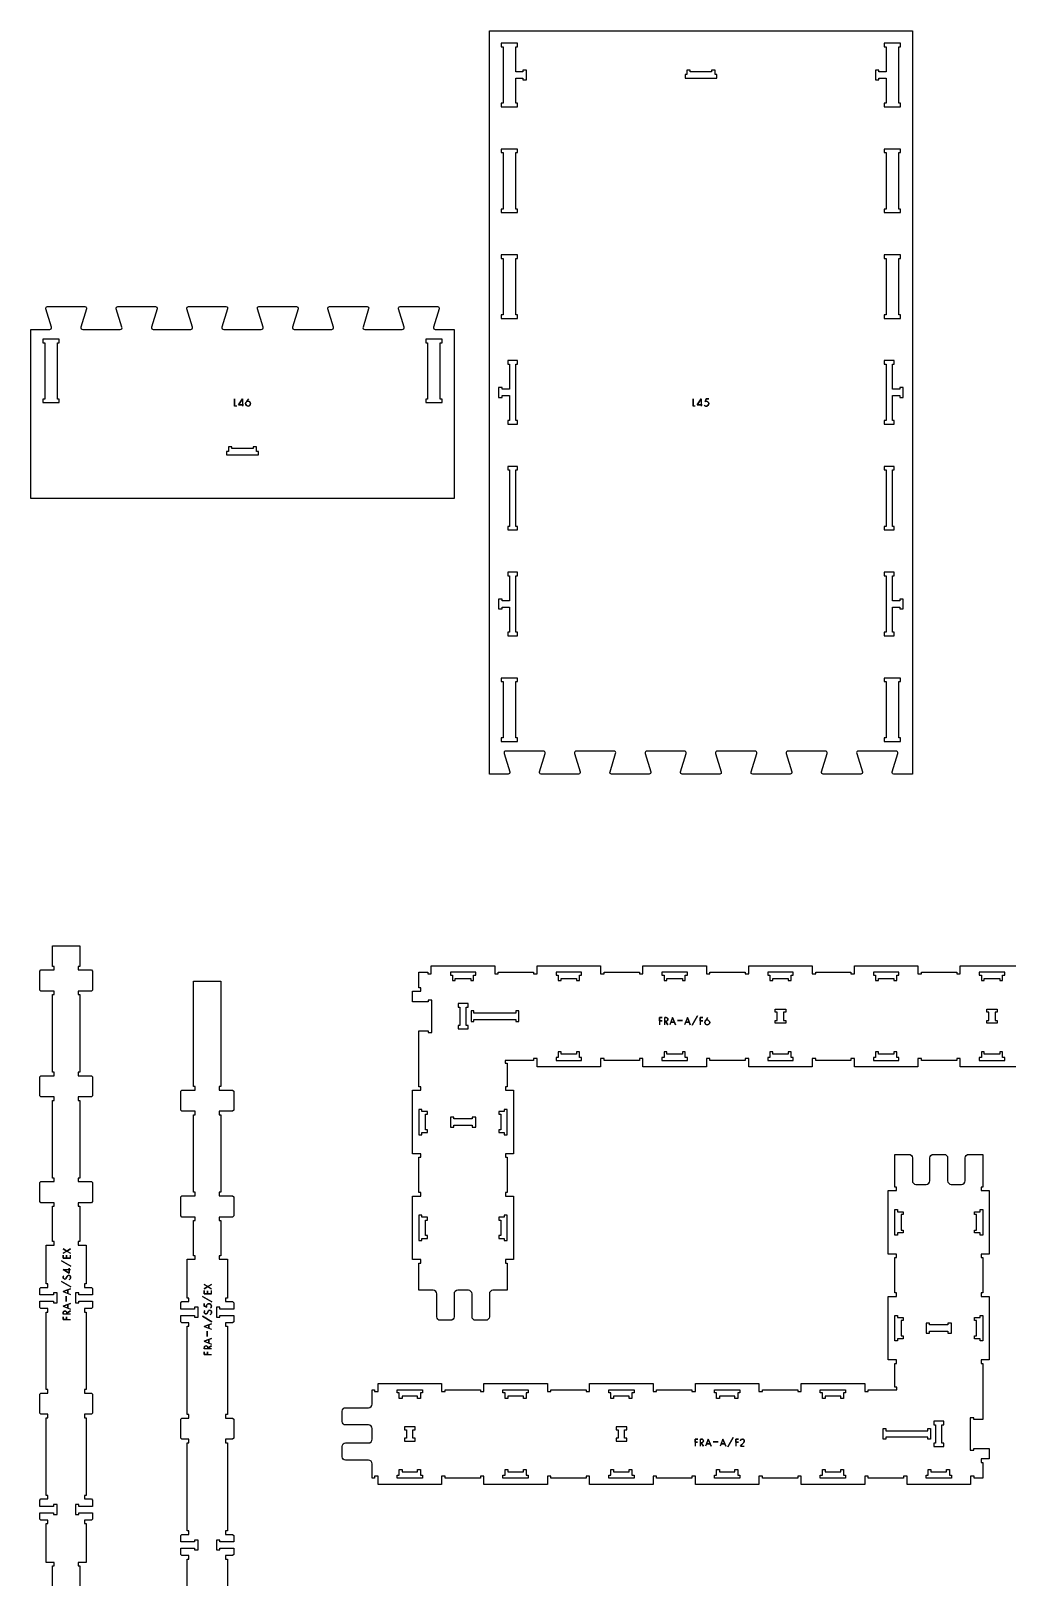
# Model space of a CAD drawing. Extents: x -8400 to 9125, y -4246 to 4193.
# Drawn here: x -5600 to -2832, y -231 to 4154 of the extents above; entities that cross this region are included whole.
import ezdxf

# ---------------------------------------------------------------- set-up
doc = ezdxf.new("R2010")
doc.units = 0
for name, color, linetype in [('CUTS', 7, 'CONTINUOUS'), ('OUTLINES', 7, 'CONTINUOUS'), ('TAGS', 7, 'CONTINUOUS')]:
    doc.layers.add(name, color=color, linetype=linetype)

msp = doc.modelspace()

# ---------------------------------------------------------------- linework, layer by layer
at = {"layer": 'CUTS', "color": 4}
for points in [[(-4205, 4042.6), (-4205, 4037.6), (-4225, 4037.6), (-4225, 4108.6), (-4220, 4108.6), (-4220, 4118.6), (-4266, 4118.6), (-4266, 4108.6), (-4261, 4108.6), (-4261, 3948.6), (-4266, 3948.6), (-4266, 3938.6), (-4220, 3938.6), (-4220, 3948.6), (-4225, 3948.6), (-4225, 4019.6), (-4205, 4019.6), (-4205, 4014.6), (-4195, 4014.6), (-4195, 4042.6)], [(-3134, 3938.6), (-3134, 3948.6), (-3139, 3948.6), (-3139, 4108.6), (-3134, 4108.6), (-3134, 4118.6), (-3180, 4118.6), (-3180, 4108.6), (-3175, 4108.6), (-3175, 4037.6), (-3195, 4037.6), (-3195, 4042.6), (-3205, 4042.6), (-3205, 4014.6), (-3195, 4014.6), (-3195, 4019.6), (-3175, 4019.6), (-3175, 3948.6), (-3180, 3948.6), (-3180, 3938.6)], [(-3660, 4042.6), (-3670, 4042.6), (-3670, 4037.6), (-3730, 4037.6), (-3730, 4042.6), (-3740, 4042.6), (-3740, 4029.6), (-3745, 4029.6), (-3745, 4019.6), (-3655, 4019.6), (-3655, 4029.6), (-3660, 4029.6)], [(-4261, 3808.6), (-4261, 3648.6), (-4266, 3648.6), (-4266, 3638.6), (-4220, 3638.6), (-4220, 3648.6), (-4225, 3648.6), (-4225, 3808.6), (-4220, 3808.6), (-4220, 3818.6), (-4266, 3818.6), (-4266, 3808.6)], [(-3175, 3808.6), (-3175, 3648.6), (-3180, 3648.6), (-3180, 3638.6), (-3134, 3638.6), (-3134, 3648.6), (-3139, 3648.6), (-3139, 3808.6), (-3134, 3808.6), (-3134, 3818.6), (-3180, 3818.6), (-3180, 3808.6)], [(-4220, 3348.6), (-4225, 3348.6), (-4225, 3508.6), (-4220, 3508.6), (-4220, 3518.6), (-4266, 3518.6), (-4266, 3508.6), (-4261, 3508.6), (-4261, 3348.6), (-4266, 3348.6), (-4266, 3338.6), (-4220, 3338.6)], [(-3139, 3508.6), (-3134, 3508.6), (-3134, 3518.6), (-3180, 3518.6), (-3180, 3508.6), (-3175, 3508.6), (-3175, 3348.6), (-3180, 3348.6), (-3180, 3338.6), (-3134, 3338.6), (-3134, 3348.6), (-3139, 3348.6)], [(-5566, 3109.7), (-5566, 3099.7), (-5520, 3099.7), (-5520, 3109.7), (-5525, 3109.7), (-5525, 3269.6), (-5520, 3269.6), (-5520, 3279.6), (-5566, 3279.6), (-5566, 3269.6), (-5561, 3269.6), (-5561, 3109.7)], [(-4480, 3109.7), (-4480, 3099.7), (-4434, 3099.7), (-4434, 3109.7), (-4439, 3109.7), (-4439, 3269.6), (-4434, 3269.6), (-4434, 3279.6), (-4480, 3279.6), (-4480, 3269.6), (-4475, 3269.6), (-4475, 3109.7)], [(-4243, 3137.6), (-4264, 3137.6), (-4264, 3142.6), (-4274, 3142.6), (-4274, 3114.6), (-4264, 3114.6), (-4264, 3119.6), (-4243, 3119.6), (-4243, 3048.6), (-4248, 3048.6), (-4248, 3038.6), (-4220, 3038.6), (-4220, 3048.6), (-4225, 3048.6), (-4225, 3208.6), (-4220, 3208.6), (-4220, 3218.6), (-4248, 3218.6), (-4248, 3208.6), (-4243, 3208.6)], [(-3152, 3038.6), (-3152, 3048.6), (-3157, 3048.6), (-3157, 3119.6), (-3136, 3119.6), (-3136, 3114.6), (-3126, 3114.6), (-3126, 3142.6), (-3136, 3142.6), (-3136, 3137.6), (-3157, 3137.6), (-3157, 3208.6), (-3152, 3208.6), (-3152, 3218.6), (-3180, 3218.6), (-3180, 3208.6), (-3175, 3208.6), (-3175, 3048.6), (-3180, 3048.6), (-3180, 3038.6)], [(-5045, 2961.2), (-5045, 2951.2), (-4955, 2951.2), (-4955, 2961.2), (-4960, 2961.2), (-4960, 2974.2), (-4970, 2974.2), (-4970, 2969.2), (-5030, 2969.2), (-5030, 2974.2), (-5040, 2974.2), (-5040, 2961.2)], [(-4220, 2918.6), (-4248, 2918.6), (-4248, 2908.6), (-4243, 2908.6), (-4243, 2748.6), (-4248, 2748.6), (-4248, 2738.6), (-4220, 2738.6), (-4220, 2748.6), (-4225, 2748.6), (-4225, 2908.6), (-4220, 2908.6)], [(-3180, 2748.6), (-3180, 2738.6), (-3152, 2738.6), (-3152, 2748.6), (-3157, 2748.6), (-3157, 2908.6), (-3152, 2908.6), (-3152, 2918.6), (-3180, 2918.6), (-3180, 2908.6), (-3175, 2908.6), (-3175, 2748.6)], [(-4220, 2448.6), (-4225, 2448.6), (-4225, 2608.6), (-4220, 2608.6), (-4220, 2618.6), (-4248, 2618.6), (-4248, 2608.6), (-4243, 2608.6), (-4243, 2537.6), (-4264, 2537.6), (-4264, 2542.6), (-4274, 2542.6), (-4274, 2514.6), (-4264, 2514.6), (-4264, 2519.6), (-4243, 2519.6), (-4243, 2448.6), (-4248, 2448.6), (-4248, 2438.6), (-4220, 2438.6)], [(-3180, 2608.6), (-3175, 2608.6), (-3175, 2448.6), (-3180, 2448.6), (-3180, 2438.6), (-3152, 2438.6), (-3152, 2448.6), (-3157, 2448.6), (-3157, 2519.6), (-3136, 2519.6), (-3136, 2514.6), (-3126, 2514.6), (-3126, 2542.6), (-3136, 2542.6), (-3136, 2537.6), (-3157, 2537.6), (-3157, 2608.6), (-3152, 2608.6), (-3152, 2618.6), (-3180, 2618.6)], [(-4225, 2308.6), (-4220, 2308.6), (-4220, 2318.6), (-4266, 2318.6), (-4266, 2308.6), (-4261, 2308.6), (-4261, 2148.6), (-4266, 2148.6), (-4266, 2138.6), (-4220, 2138.6), (-4220, 2148.6), (-4225, 2148.6)], [(-3180, 2148.6), (-3180, 2138.6), (-3134, 2138.6), (-3134, 2148.6), (-3139, 2148.6), (-3139, 2308.6), (-3134, 2308.6), (-3134, 2318.6), (-3180, 2318.6), (-3180, 2308.6), (-3175, 2308.6), (-3175, 2148.6)], [(-4404.5, 1484.5), (-4410.5, 1484.5), (-4410.5, 1476.5), (-4404.5, 1476.5), (-4404.5, 1466.5), (-4404.5, 1460.5), (-4396.5, 1460.5), (-4396.5, 1466.5), (-4352.5, 1466.5), (-4352.5, 1460.5), (-4344.5, 1460.5), (-4344.5, 1466.5), (-4344.5, 1476.5), (-4338.5, 1476.5), (-4338.5, 1484.5), (-4344.5, 1484.5)], [(-4104.5, 1484.5), (-4110.5, 1484.5), (-4110.5, 1476.5), (-4104.5, 1476.5), (-4104.5, 1466.5), (-4104.5, 1460.5), (-4096.5, 1460.5), (-4096.5, 1466.5), (-4052.5, 1466.5), (-4052.5, 1460.5), (-4044.5, 1460.5), (-4044.5, 1466.5), (-4044.5, 1476.5), (-4038.5, 1476.5), (-4038.5, 1484.5), (-4044.5, 1484.5)], [(-3804.5, 1484.5), (-3810.5, 1484.5), (-3810.5, 1476.5), (-3804.5, 1476.5), (-3804.5, 1466.5), (-3804.5, 1460.5), (-3796.5, 1460.5), (-3796.5, 1466.5), (-3752.5, 1466.5), (-3752.5, 1460.5), (-3744.5, 1460.5), (-3744.5, 1466.5), (-3744.5, 1476.5), (-3738.5, 1476.5), (-3738.5, 1484.5), (-3744.5, 1484.5)], [(-3504.5, 1484.5), (-3510.5, 1484.5), (-3510.5, 1476.5), (-3504.5, 1476.5), (-3504.5, 1466.5), (-3504.5, 1460.5), (-3496.5, 1460.5), (-3496.5, 1466.5), (-3452.5, 1466.5), (-3452.5, 1460.5), (-3444.5, 1460.5), (-3444.5, 1466.5), (-3444.5, 1476.5), (-3438.5, 1476.5), (-3438.5, 1484.5), (-3444.5, 1484.5)], [(-3204.5, 1484.5), (-3210.5, 1484.5), (-3210.5, 1476.5), (-3204.5, 1476.5), (-3204.5, 1466.5), (-3204.5, 1460.5), (-3196.5, 1460.5), (-3196.5, 1466.5), (-3152.5, 1466.5), (-3152.5, 1460.5), (-3144.5, 1460.5), (-3144.5, 1466.5), (-3144.5, 1476.5), (-3138.5, 1476.5), (-3138.5, 1484.5), (-3144.5, 1484.5)], [(-2904.5, 1484.5), (-2910.5, 1484.5), (-2910.5, 1476.5), (-2904.5, 1476.5), (-2904.5, 1466.5), (-2904.5, 1460.5), (-2896.5, 1460.5), (-2896.5, 1466.5), (-2852.5, 1466.5), (-2852.5, 1460.5), (-2844.5, 1460.5), (-2844.5, 1466.5), (-2844.5, 1476.5), (-2838.5, 1476.5), (-2838.5, 1484.5), (-2844.5, 1484.5)], [(-4383.5, 1333.5), (-4388.5, 1333.5), (-4388.5, 1323.5), (-4360.5, 1323.5), (-4360.5, 1333.5), (-4365.5, 1333.5), (-4365.5, 1385.5), (-4360.5, 1385.5), (-4360.5, 1395.5), (-4388.5, 1395.5), (-4388.5, 1385.5), (-4383.5, 1385.5)], [(-4224.5, 1344.5), (-4216.5, 1344.5), (-4216.5, 1350.5), (-4216.5, 1368.5), (-4216.5, 1374.5), (-4224.5, 1374.5), (-4224.5, 1368.5), (-4343.5, 1368.5), (-4343.5, 1374.5), (-4351.5, 1374.5), (-4351.5, 1368.5), (-4351.5, 1350.5), (-4351.5, 1344.5), (-4343.5, 1344.5), (-4343.5, 1350.5), (-4224.5, 1350.5)], [(-3489.5, 1379.5), (-3483.5, 1379.5), (-3465.5, 1379.5), (-3459.5, 1379.5), (-3459.5, 1371.5), (-3465.5, 1371.5), (-3465.5, 1347.5), (-3459.5, 1347.5), (-3459.5, 1339.5), (-3465.5, 1339.5), (-3483.5, 1339.5), (-3489.5, 1339.5), (-3489.5, 1347.5), (-3483.5, 1347.5), (-3483.5, 1371.5), (-3489.5, 1371.5)], [(-2889.5, 1379.5), (-2883.5, 1379.5), (-2865.5, 1379.5), (-2859.5, 1379.5), (-2859.5, 1371.5), (-2865.5, 1371.5), (-2865.5, 1347.5), (-2859.5, 1347.5), (-2859.5, 1339.5), (-2865.5, 1339.5), (-2883.5, 1339.5), (-2889.5, 1339.5), (-2889.5, 1347.5), (-2883.5, 1347.5), (-2883.5, 1371.5), (-2889.5, 1371.5)], [(-4044.5, 1234.5), (-4038.5, 1234.5), (-4038.5, 1242.5), (-4044.5, 1242.5), (-4044.5, 1252.5), (-4044.5, 1258.5), (-4052.5, 1258.5), (-4052.5, 1252.5), (-4096.5, 1252.5), (-4096.5, 1258.5), (-4104.5, 1258.5), (-4104.5, 1252.5), (-4104.5, 1242.5), (-4110.5, 1242.5), (-4110.5, 1234.5), (-4104.5, 1234.5)], [(-3744.5, 1234.5), (-3738.5, 1234.5), (-3738.5, 1242.5), (-3744.5, 1242.5), (-3744.5, 1252.5), (-3744.5, 1258.5), (-3752.5, 1258.5), (-3752.5, 1252.5), (-3796.5, 1252.5), (-3796.5, 1258.5), (-3804.5, 1258.5), (-3804.5, 1252.5), (-3804.5, 1242.5), (-3810.5, 1242.5), (-3810.5, 1234.5), (-3804.5, 1234.5)], [(-3444.5, 1234.5), (-3438.5, 1234.5), (-3438.5, 1242.5), (-3444.5, 1242.5), (-3444.5, 1252.5), (-3444.5, 1258.5), (-3452.5, 1258.5), (-3452.5, 1252.5), (-3496.5, 1252.5), (-3496.5, 1258.5), (-3504.5, 1258.5), (-3504.5, 1252.5), (-3504.5, 1242.5), (-3510.5, 1242.5), (-3510.5, 1234.5), (-3504.5, 1234.5)], [(-3144.5, 1234.5), (-3138.5, 1234.5), (-3138.5, 1242.5), (-3144.5, 1242.5), (-3144.5, 1252.5), (-3144.5, 1258.5), (-3152.5, 1258.5), (-3152.5, 1252.5), (-3196.5, 1252.5), (-3196.5, 1258.5), (-3204.5, 1258.5), (-3204.5, 1252.5), (-3204.5, 1242.5), (-3210.5, 1242.5), (-3210.5, 1234.5), (-3204.5, 1234.5)], [(-2844.5, 1234.5), (-2838.5, 1234.5), (-2838.5, 1242.5), (-2844.5, 1242.5), (-2844.5, 1252.5), (-2844.5, 1258.5), (-2852.5, 1258.5), (-2852.5, 1252.5), (-2896.5, 1252.5), (-2896.5, 1258.5), (-2904.5, 1258.5), (-2904.5, 1252.5), (-2904.5, 1242.5), (-2910.5, 1242.5), (-2910.5, 1234.5), (-2904.5, 1234.5)], [(-4499.5, 1029.5), (-4499.5, 1023.5), (-4491.5, 1023.5), (-4491.5, 1029.5), (-4481.5, 1029.5), (-4475.5, 1029.5), (-4475.5, 1037.5), (-4481.5, 1037.5), (-4481.5, 1081.5), (-4475.5, 1081.5), (-4475.5, 1089.5), (-4481.5, 1089.5), (-4491.5, 1089.5), (-4491.5, 1095.5), (-4499.5, 1095.5), (-4499.5, 1089.5)], [(-4400.5, 1068.5), (-4400.5, 1073.5), (-4410.5, 1073.5), (-4410.5, 1045.5), (-4400.5, 1045.5), (-4400.5, 1050.5), (-4348.5, 1050.5), (-4348.5, 1045.5), (-4338.5, 1045.5), (-4338.5, 1073.5), (-4348.5, 1073.5), (-4348.5, 1068.5)], [(-4249.5, 1089.5), (-4249.5, 1095.5), (-4257.5, 1095.5), (-4257.5, 1089.5), (-4267.5, 1089.5), (-4273.5, 1089.5), (-4273.5, 1081.5), (-4267.5, 1081.5), (-4267.5, 1037.5), (-4273.5, 1037.5), (-4273.5, 1029.5), (-4267.5, 1029.5), (-4257.5, 1029.5), (-4257.5, 1023.5), (-4249.5, 1023.5), (-4249.5, 1029.5)], [(-4499.5, 729.5), (-4499.5, 723.5), (-4491.5, 723.5), (-4491.5, 729.5), (-4481.5, 729.5), (-4475.5, 729.5), (-4475.5, 737.5), (-4481.5, 737.5), (-4481.5, 781.5), (-4475.5, 781.5), (-4475.5, 789.5), (-4481.5, 789.5), (-4491.5, 789.5), (-4491.5, 795.5), (-4499.5, 795.5), (-4499.5, 789.5)], [(-4249.5, 789.5), (-4249.5, 795.5), (-4257.5, 795.5), (-4257.5, 789.5), (-4267.5, 789.5), (-4273.5, 789.5), (-4273.5, 781.5), (-4267.5, 781.5), (-4267.5, 737.5), (-4273.5, 737.5), (-4273.5, 729.5), (-4267.5, 729.5), (-4257.5, 729.5), (-4257.5, 723.5), (-4249.5, 723.5), (-4249.5, 729.5)], [(-3150.5, 805.1), (-3150.5, 811.1), (-3142.5, 811.1), (-3142.5, 805.1), (-3132.5, 805.1), (-3126.5, 805.1), (-3126.5, 797.1), (-3132.5, 797.1), (-3132.5, 753.1), (-3126.5, 753.1), (-3126.5, 745.1), (-3132.5, 745.1), (-3142.5, 745.1), (-3142.5, 739.1), (-3150.5, 739.1), (-3150.5, 745.1)], [(-2900.5, 745.1), (-2900.5, 739.1), (-2908.5, 739.1), (-2908.5, 745.1), (-2918.5, 745.1), (-2924.5, 745.1), (-2924.5, 753.1), (-2918.5, 753.1), (-2918.5, 797.1), (-2924.5, 797.1), (-2924.5, 805.1), (-2918.5, 805.1), (-2908.5, 805.1), (-2908.5, 811.1), (-2900.5, 811.1), (-2900.5, 805.1)], [(-3150.5, 505.1), (-3150.5, 511.1), (-3142.5, 511.1), (-3142.5, 505.1), (-3132.5, 505.1), (-3126.5, 505.1), (-3126.5, 497.1), (-3132.5, 497.1), (-3132.5, 453.1), (-3126.5, 453.1), (-3126.5, 445.1), (-3132.5, 445.1), (-3142.5, 445.1), (-3142.5, 439.1), (-3150.5, 439.1), (-3150.5, 445.1)], [(-2989.5, 489.1), (-2999.5, 489.1), (-2999.5, 484.1), (-3051.5, 484.1), (-3051.5, 489.1), (-3061.5, 489.1), (-3061.5, 461.1), (-3051.5, 461.1), (-3051.5, 466.1), (-2999.5, 466.1), (-2999.5, 461.1), (-2989.5, 461.1)], [(-2900.5, 445.1), (-2900.5, 439.1), (-2908.5, 439.1), (-2908.5, 445.1), (-2918.5, 445.1), (-2924.5, 445.1), (-2924.5, 453.1), (-2918.5, 453.1), (-2918.5, 497.1), (-2924.5, 497.1), (-2924.5, 505.1), (-2918.5, 505.1), (-2908.5, 505.1), (-2908.5, 511.1), (-2900.5, 511.1), (-2900.5, 505.1)], [(-4495.5, 300.1), (-4489.5, 300.1), (-4489.5, 292.1), (-4495.5, 292.1), (-4495.5, 282.1), (-4495.5, 276.1), (-4503.5, 276.1), (-4503.5, 282.1), (-4547.5, 282.1), (-4547.5, 276.1), (-4555.5, 276.1), (-4555.5, 282.1), (-4555.5, 292.1), (-4561.5, 292.1), (-4561.5, 300.1), (-4555.5, 300.1)], [(-4195.5, 300.1), (-4189.5, 300.1), (-4189.5, 292.1), (-4195.5, 292.1), (-4195.5, 282.1), (-4195.5, 276.1), (-4203.5, 276.1), (-4203.5, 282.1), (-4247.5, 282.1), (-4247.5, 276.1), (-4255.5, 276.1), (-4255.5, 282.1), (-4255.5, 292.1), (-4261.5, 292.1), (-4261.5, 300.1), (-4255.5, 300.1)], [(-3895.5, 300.1), (-3889.5, 300.1), (-3889.5, 292.1), (-3895.5, 292.1), (-3895.5, 282.1), (-3895.5, 276.1), (-3903.5, 276.1), (-3903.5, 282.1), (-3947.5, 282.1), (-3947.5, 276.1), (-3955.5, 276.1), (-3955.5, 282.1), (-3955.5, 292.1), (-3961.5, 292.1), (-3961.5, 300.1), (-3955.5, 300.1)], [(-3595.5, 300.1), (-3589.5, 300.1), (-3589.5, 292.1), (-3595.5, 292.1), (-3595.5, 282.1), (-3595.5, 276.1), (-3603.5, 276.1), (-3603.5, 282.1), (-3647.5, 282.1), (-3647.5, 276.1), (-3655.5, 276.1), (-3655.5, 282.1), (-3655.5, 292.1), (-3661.5, 292.1), (-3661.5, 300.1), (-3655.5, 300.1)], [(-3295.5, 300.1), (-3289.5, 300.1), (-3289.5, 292.1), (-3295.5, 292.1), (-3295.5, 282.1), (-3295.5, 276.1), (-3303.5, 276.1), (-3303.5, 282.1), (-3347.5, 282.1), (-3347.5, 276.1), (-3355.5, 276.1), (-3355.5, 282.1), (-3355.5, 292.1), (-3361.5, 292.1), (-3361.5, 300.1), (-3355.5, 300.1)], [(-4510.5, 195.1), (-4516.5, 195.1), (-4534.5, 195.1), (-4540.5, 195.1), (-4540.5, 187.1), (-4534.5, 187.1), (-4534.5, 163.1), (-4540.5, 163.1), (-4540.5, 155.1), (-4534.5, 155.1), (-4516.5, 155.1), (-4510.5, 155.1), (-4510.5, 163.1), (-4516.5, 163.1), (-4516.5, 187.1), (-4510.5, 187.1)], [(-3910.5, 195.1), (-3916.5, 195.1), (-3934.5, 195.1), (-3940.5, 195.1), (-3940.5, 187.1), (-3934.5, 187.1), (-3934.5, 163.1), (-3940.5, 163.1), (-3940.5, 155.1), (-3934.5, 155.1), (-3916.5, 155.1), (-3910.5, 155.1), (-3910.5, 163.1), (-3916.5, 163.1), (-3916.5, 187.1), (-3910.5, 187.1)], [(-3175.5, 160.1), (-3183.5, 160.1), (-3183.5, 166.1), (-3183.5, 184.1), (-3183.5, 190.1), (-3175.5, 190.1), (-3175.5, 184.1), (-3056.5, 184.1), (-3056.5, 190.1), (-3048.5, 190.1), (-3048.5, 184.1), (-3048.5, 166.1), (-3048.5, 160.1), (-3056.5, 160.1), (-3056.5, 166.1), (-3175.5, 166.1)], [(-3011.5, 149.1), (-3016.5, 149.1), (-3016.5, 201.1), (-3011.5, 201.1), (-3011.5, 211.1), (-3039.5, 211.1), (-3039.5, 201.1), (-3034.5, 201.1), (-3034.5, 149.1), (-3039.5, 149.1), (-3039.5, 139.1), (-3011.5, 139.1)], [(-4555.5, 50.1), (-4561.5, 50.1), (-4561.5, 58.1), (-4555.5, 58.1), (-4555.5, 68.1), (-4555.5, 74.1), (-4547.5, 74.1), (-4547.5, 68.1), (-4503.5, 68.1), (-4503.5, 74.1), (-4495.5, 74.1), (-4495.5, 68.1), (-4495.5, 58.1), (-4489.5, 58.1), (-4489.5, 50.1), (-4495.5, 50.1)], [(-4255.5, 50.1), (-4261.5, 50.1), (-4261.5, 58.1), (-4255.5, 58.1), (-4255.5, 68.1), (-4255.5, 74.1), (-4247.5, 74.1), (-4247.5, 68.1), (-4203.5, 68.1), (-4203.5, 74.1), (-4195.5, 74.1), (-4195.5, 68.1), (-4195.5, 58.1), (-4189.5, 58.1), (-4189.5, 50.1), (-4195.5, 50.1)], [(-3955.5, 50.1), (-3961.5, 50.1), (-3961.5, 58.1), (-3955.5, 58.1), (-3955.5, 68.1), (-3955.5, 74.1), (-3947.5, 74.1), (-3947.5, 68.1), (-3903.5, 68.1), (-3903.5, 74.1), (-3895.5, 74.1), (-3895.5, 68.1), (-3895.5, 58.1), (-3889.5, 58.1), (-3889.5, 50.1), (-3895.5, 50.1)], [(-3655.5, 50.1), (-3661.5, 50.1), (-3661.5, 58.1), (-3655.5, 58.1), (-3655.5, 68.1), (-3655.5, 74.1), (-3647.5, 74.1), (-3647.5, 68.1), (-3603.5, 68.1), (-3603.5, 74.1), (-3595.5, 74.1), (-3595.5, 68.1), (-3595.5, 58.1), (-3589.5, 58.1), (-3589.5, 50.1), (-3595.5, 50.1)], [(-3355.5, 50.1), (-3361.5, 50.1), (-3361.5, 58.1), (-3355.5, 58.1), (-3355.5, 68.1), (-3355.5, 74.1), (-3347.5, 74.1), (-3347.5, 68.1), (-3303.5, 68.1), (-3303.5, 74.1), (-3295.5, 74.1), (-3295.5, 68.1), (-3295.5, 58.1), (-3289.5, 58.1), (-3289.5, 50.1), (-3295.5, 50.1)], [(-3055.5, 50.1), (-3061.5, 50.1), (-3061.5, 58.1), (-3055.5, 58.1), (-3055.5, 68.1), (-3055.5, 74.1), (-3047.5, 74.1), (-3047.5, 68.1), (-3003.5, 68.1), (-3003.5, 74.1), (-2995.5, 74.1), (-2995.5, 68.1), (-2995.5, 58.1), (-2989.5, 58.1), (-2989.5, 50.1), (-2995.5, 50.1)]]:
    msp.add_lwpolyline(points, close=True, dxfattribs=at)
at = {"layer": 'OUTLINES', "color": 5}
for points in [[(-3957.1, 2048.3), (-3957.9, 2050.3), (-3957.8, 2052.5), (-3941.8, 2104.6), (-3941.6, 2107), (-3942.5, 2109.2), (-3944.4, 2110.8), (-3946.8, 2111.4), (-4053.2, 2111.4), (-4055.6, 2110.8), (-4057.5, 2109.2), (-4058.4, 2107), (-4058.2, 2104.6), (-4042.2, 2052.5), (-4042.1, 2050.3), (-4042.9, 2048.3), (-4044.6, 2046.9), (-4046.8, 2046.4), (-4153.2, 2046.4), (-4155.4, 2046.9), (-4157.1, 2048.3), (-4157.9, 2050.3), (-4157.8, 2052.5), (-4141.8, 2104.6), (-4141.6, 2107), (-4142.5, 2109.2), (-4144.4, 2110.8), (-4146.8, 2111.4), (-4253.2, 2111.4), (-4255.6, 2110.8), (-4257.5, 2109.2), (-4258.4, 2107), (-4258.2, 2104.6), (-4242.2, 2052.5), (-4242.1, 2050.3), (-4242.9, 2048.3), (-4244.6, 2046.9), (-4246.8, 2046.4), (-4300, 2046.4), (-4300, 4153.6), (-3100, 4153.6), (-3100, 2046.4), (-3153.2, 2046.4), (-3155.4, 2046.9), (-3157.1, 2048.3), (-3157.9, 2050.3), (-3157.8, 2052.5), (-3141.8, 2104.6), (-3141.6, 2107), (-3142.5, 2109.2), (-3144.4, 2110.8), (-3146.8, 2111.4), (-3253.2, 2111.4), (-3255.6, 2110.8), (-3257.5, 2109.2), (-3258.4, 2107), (-3258.2, 2104.6), (-3242.2, 2052.5), (-3242.1, 2050.3), (-3242.9, 2048.3), (-3244.6, 2046.9), (-3246.8, 2046.4), (-3353.2, 2046.4), (-3355.4, 2046.9), (-3357.1, 2048.3), (-3357.9, 2050.3), (-3357.8, 2052.5), (-3341.8, 2104.6), (-3341.6, 2107), (-3342.5, 2109.2), (-3344.4, 2110.8), (-3346.8, 2111.4), (-3453.2, 2111.4), (-3455.6, 2110.8), (-3457.5, 2109.2), (-3458.4, 2107), (-3458.2, 2104.6), (-3442.2, 2052.5), (-3442.1, 2050.3), (-3442.9, 2048.3), (-3444.6, 2046.9), (-3446.8, 2046.4), (-3553.2, 2046.4), (-3555.4, 2046.9), (-3557.1, 2048.3), (-3557.9, 2050.3), (-3557.8, 2052.5), (-3541.8, 2104.6), (-3541.6, 2107), (-3542.5, 2109.2), (-3544.4, 2110.8), (-3546.8, 2111.4), (-3653.2, 2111.4), (-3655.6, 2110.8), (-3657.5, 2109.2), (-3658.4, 2107), (-3658.2, 2104.6), (-3642.2, 2052.5), (-3642.1, 2050.3), (-3642.9, 2048.3), (-3644.6, 2046.9), (-3646.8, 2046.4), (-3753.2, 2046.4), (-3755.4, 2046.9), (-3757.1, 2048.3), (-3757.9, 2050.3), (-3757.8, 2052.5), (-3741.8, 2104.6), (-3741.6, 2107), (-3742.5, 2109.2), (-3744.4, 2110.8), (-3746.8, 2111.4), (-3853.2, 2111.4), (-3855.6, 2110.8), (-3857.5, 2109.2), (-3858.4, 2107), (-3858.2, 2104.6), (-3842.2, 2052.5), (-3842.1, 2050.3), (-3842.9, 2048.3), (-3844.6, 2046.9), (-3846.8, 2046.4), (-3953.2, 2046.4), (-3955.4, 2046.9)], [(-5058.2, 3313.7), (-5058.4, 3311.3), (-5057.5, 3309), (-5055.6, 3307.5), (-5053.2, 3306.9), (-4946.8, 3306.9), (-4944.4, 3307.5), (-4942.5, 3309), (-4941.6, 3311.3), (-4941.8, 3313.7), (-4957.8, 3365.8), (-4957.9, 3367.9), (-4957.1, 3370), (-4955.4, 3371.4), (-4953.2, 3371.9), (-4846.8, 3371.9), (-4844.6, 3371.4), (-4842.9, 3370), (-4842.1, 3367.9), (-4842.2, 3365.8), (-4858.2, 3313.7), (-4858.4, 3311.3), (-4857.5, 3309), (-4855.6, 3307.5), (-4853.2, 3306.9), (-4746.8, 3306.9), (-4744.4, 3307.5), (-4742.5, 3309), (-4741.6, 3311.3), (-4741.8, 3313.7), (-4757.8, 3365.8), (-4757.9, 3367.9), (-4757.1, 3370), (-4755.4, 3371.4), (-4753.2, 3371.9), (-4646.8, 3371.9), (-4644.6, 3371.4), (-4642.9, 3370), (-4642.1, 3367.9), (-4642.2, 3365.8), (-4658.2, 3313.7), (-4658.4, 3311.3), (-4657.5, 3309), (-4655.6, 3307.5), (-4653.2, 3306.9), (-4546.8, 3306.9), (-4544.4, 3307.5), (-4542.5, 3309), (-4541.6, 3311.3), (-4541.8, 3313.7), (-4557.8, 3365.8), (-4557.9, 3367.9), (-4557.1, 3370), (-4555.4, 3371.4), (-4553.2, 3371.9), (-4446.8, 3371.9), (-4444.6, 3371.4), (-4443, 3370), (-4442.1, 3367.9), (-4442.2, 3365.8), (-4458.2, 3313.7), (-4458.4, 3311.3), (-4457.5, 3309), (-4455.6, 3307.5), (-4453.2, 3306.9), (-4400, 3306.9), (-4400, 2828.1), (-5600, 2828.1), (-5600, 3306.9), (-5546.8, 3306.9), (-5544.4, 3307.5), (-5542.5, 3309), (-5541.6, 3311.3), (-5541.8, 3313.7), (-5557.8, 3365.8), (-5557.9, 3367.9), (-5557, 3370), (-5555.4, 3371.4), (-5553.2, 3371.9), (-5446.8, 3371.9), (-5444.6, 3371.4), (-5442.9, 3370), (-5442.1, 3367.9), (-5442.2, 3365.8), (-5458.2, 3313.7), (-5458.4, 3311.3), (-5457.5, 3309), (-5455.6, 3307.5), (-5453.2, 3306.9), (-5346.8, 3306.9), (-5344.4, 3307.5), (-5342.5, 3309), (-5341.6, 3311.3), (-5341.8, 3313.7), (-5357.8, 3365.8), (-5357.9, 3367.9), (-5357.1, 3370), (-5355.4, 3371.4), (-5353.2, 3371.9), (-5246.8, 3371.9), (-5244.6, 3371.4), (-5242.9, 3370), (-5242.1, 3367.9), (-5242.2, 3365.8), (-5258.2, 3313.7), (-5258.4, 3311.3), (-5257.5, 3309), (-5255.6, 3307.5), (-5253.2, 3306.9), (-5146.8, 3306.9), (-5144.4, 3307.5), (-5142.5, 3309), (-5141.6, 3311.3), (-5141.8, 3313.7), (-5157.8, 3365.8), (-5157.9, 3367.9), (-5157.1, 3370), (-5155.4, 3371.4), (-5153.2, 3371.9), (-5046.8, 3371.9), (-5044.6, 3371.4), (-5042.9, 3370), (-5042.1, 3367.9), (-5042.2, 3365.8)], [(-3150.5, 308.1), (-3150.5, 325.1), (-3150.5, 375.1), (-3145.5, 375.1), (-3145.5, 385.1), (-3168.5, 385.1), (-3168.5, 565.1), (-3145.5, 565.1), (-3145.5, 575.1), (-3150.5, 575.1), (-3150.5, 625.1), (-3150.5, 675.1), (-3145.5, 675.1), (-3145.5, 685.1), (-3168.5, 685.1), (-3168.5, 865.1), (-3145.5, 865.1), (-3145.5, 875.1), (-3150.5, 875.1), (-3150.5, 967.9), (-3110.3, 967.9), (-3106.6, 967.2), (-3103.2, 964.9), (-3101, 961.6), (-3100.3, 957.9), (-3100.3, 892.9), (-3099.5, 889.2), (-3097.3, 885.8), (-3093.9, 883.6), (-3090.3, 882.9), (-3060.8, 882.9), (-3057.1, 883.6), (-3053.7, 885.8), (-3051.5, 889.2), (-3050.8, 892.9), (-3050.8, 957.9), (-3050, 961.6), (-3047.8, 964.9), (-3044.4, 967.2), (-3040.8, 967.9), (-3010.3, 967.9), (-3006.6, 967.2), (-3003.2, 964.9), (-3001, 961.6), (-3000.3, 957.9), (-3000.3, 892.9), (-2999.5, 889.2), (-2997.3, 885.8), (-2993.9, 883.6), (-2990.3, 882.9), (-2960.8, 882.9), (-2957.1, 883.6), (-2953.7, 885.8), (-2951.5, 889.2), (-2950.8, 892.9), (-2950.8, 957.9), (-2950, 961.6), (-2947.8, 964.9), (-2944.4, 967.2), (-2940.8, 967.9), (-2900.5, 967.9), (-2900.5, 875.1), (-2905.5, 875.1), (-2905.5, 865.1), (-2882.5, 865.1), (-2882.5, 685.1), (-2905.5, 685.1), (-2905.5, 675.1), (-2900.5, 675.1), (-2900.5, 625.1), (-2900.5, 575.1), (-2905.5, 575.1), (-2905.5, 565.1), (-2882.5, 565.1), (-2882.5, 385.1), (-2905.5, 385.1), (-2905.5, 375.1), (-2900.5, 375.1), (-2900.5, 325.1), (-2900.5, 216.1), (-2926.5, 216.1), (-2926.5, 221.1), (-2936.5, 221.1), (-2936.5, 129.1), (-2926.5, 129.1), (-2926.5, 134.1), (-2882.5, 134.1), (-2882.5, 104.1), (-2905.5, 104.1), (-2905.5, 94.1), (-2900.5, 94.1), (-2900.5, 50.1), (-2925.5, 50.1), (-2925.5, 55.1), (-2935.5, 55.1), (-2935.5, 32.1), (-3115.5, 32.1), (-3115.5, 55.1), (-3125.5, 55.1), (-3125.5, 50.1), (-3225.5, 50.1), (-3225.5, 55.1), (-3235.5, 55.1), (-3235.5, 32.1), (-3415.5, 32.1), (-3415.5, 55.1), (-3425.5, 55.1), (-3425.5, 50.1), (-3475.5, 50.1), (-3525.5, 50.1), (-3525.5, 55.1), (-3535.5, 55.1), (-3535.5, 32.1), (-3715.5, 32.1), (-3715.5, 55.1), (-3725.5, 55.1), (-3725.5, 50.1), (-3775.5, 50.1), (-3825.5, 50.1), (-3825.5, 55.1), (-3835.5, 55.1), (-3835.5, 32.1), (-4015.5, 32.1), (-4015.5, 55.1), (-4025.5, 55.1), (-4025.5, 50.1), (-4075.5, 50.1), (-4125.5, 50.1), (-4125.5, 55.1), (-4135.5, 55.1), (-4135.5, 32.1), (-4315.5, 32.1), (-4315.5, 55.1), (-4325.5, 55.1), (-4325.5, 50.1), (-4375.5, 50.1), (-4425.5, 50.1), (-4425.5, 55.1), (-4435.5, 55.1), (-4435.5, 32.1), (-4615.5, 32.1), (-4615.5, 55.1), (-4625.5, 55.1), (-4625.5, 50.1), (-4632.5, 50.1), (-4632.5, 90.4), (-4633.2, 94.1), (-4635.5, 97.6), (-4639, 99.9), (-4642.7, 100.6), (-4707.7, 100.6), (-4711.3, 101.3), (-4714.6, 103.5), (-4716.8, 106.8), (-4717.5, 110.4), (-4717.5, 139.9), (-4716.8, 143.5), (-4714.6, 146.8), (-4711.3, 148.9), (-4707.7, 149.6), (-4642.7, 149.6), (-4639, 150.3), (-4635.5, 152.6), (-4633.2, 156.1), (-4632.5, 159.9), (-4632.5, 190.4), (-4633.2, 194.1), (-4635.5, 197.6), (-4639, 199.9), (-4642.7, 200.6), (-4707.7, 200.6), (-4711.3, 201.3), (-4714.6, 203.5), (-4716.8, 206.8), (-4717.5, 210.4), (-4717.5, 239.9), (-4716.8, 243.5), (-4714.6, 246.8), (-4711.3, 248.9), (-4707.7, 249.6), (-4642.7, 249.6), (-4639, 250.3), (-4635.5, 252.6), (-4633.2, 256.1), (-4632.5, 259.9), (-4632.5, 300.1), (-4625.5, 300.1), (-4625.5, 295.1), (-4615.5, 295.1), (-4615.5, 318.1), (-4435.5, 318.1), (-4435.5, 295.1), (-4425.5, 295.1), (-4425.5, 300.1), (-4375.5, 300.1), (-4325.5, 300.1), (-4325.5, 295.1), (-4315.5, 295.1), (-4315.5, 318.1), (-4135.5, 318.1), (-4135.5, 295.1), (-4125.5, 295.1), (-4125.5, 300.1), (-4075.5, 300.1), (-4025.5, 300.1), (-4025.5, 295.1), (-4015.5, 295.1), (-4015.5, 318.1), (-3835.5, 318.1), (-3835.5, 295.1), (-3825.5, 295.1), (-3825.5, 300.1), (-3775.5, 300.1), (-3725.5, 300.1), (-3725.5, 295.1), (-3715.5, 295.1), (-3715.5, 318.1), (-3535.5, 318.1), (-3535.5, 295.1), (-3525.5, 295.1), (-3525.5, 300.1), (-3475.5, 300.1), (-3425.5, 300.1), (-3425.5, 295.1), (-3415.5, 295.1), (-3415.5, 318.1), (-3235.5, 318.1), (-3235.5, 295.1), (-3225.5, 295.1), (-3225.5, 300.1), (-3150.5, 300.1), (-3144.5, 300.1), (-3144.5, 308.1)]]:
    msp.add_lwpolyline(points, close=True, dxfattribs=at)
for points in [[(-5539, -299.2), (-5539, -199.2), (-5534, -199.2), (-5534, -189.2), (-5539, -189.2), (-5557, -189.2), (-5557, -79.2), (-5552, -79.2), (-5552, -69.2), (-5572, -69.2), (-5575, -66.2), (-5575, -48.2), (-5536, -48.2), (-5536, -53.2), (-5526, -53.2), (-5526, -25.2), (-5536, -25.2), (-5536, -30.2), (-5575, -30.2), (-5575, -12.2), (-5572, -9.2), (-5552, -9.2), (-5552, 0.8), (-5557, 0.8), (-5557, 220.8), (-5552, 220.8), (-5552, 230.8), (-5572, 230.8), (-5575, 233.8), (-5575, 287.8), (-5572, 290.8), (-5552, 290.8), (-5552, 300.8), (-5557, 300.8), (-5557, 520.8), (-5552, 520.8), (-5552, 530.8), (-5572, 530.8), (-5575, 533.8), (-5575, 551.8), (-5536, 551.8), (-5536, 546.8), (-5526, 546.8), (-5526, 574.8), (-5536, 574.8), (-5536, 569.8), (-5575, 569.8), (-5575, 587.8), (-5572, 590.8), (-5552, 590.8), (-5552, 600.8), (-5557, 600.8), (-5557, 710.8), (-5539, 710.8), (-5534, 710.8), (-5534, 720.8), (-5539, 720.8), (-5539, 820.8), (-5534, 820.8), (-5534, 830.8), (-5572, 830.8), (-5575, 833.8), (-5575, 887.8), (-5572, 890.8), (-5534, 890.8), (-5534, 900.8), (-5539, 900.8), (-5539, 1120.8), (-5534, 1120.8), (-5534, 1130.8), (-5572, 1130.8), (-5575, 1133.8), (-5575, 1187.8), (-5572, 1190.8), (-5534, 1190.8), (-5534, 1200.8), (-5539, 1200.8), (-5539, 1420.8), (-5534, 1420.8), (-5534, 1430.8), (-5572, 1430.8), (-5575, 1433.8), (-5575, 1487.8), (-5572, 1490.8), (-5534, 1490.8), (-5534, 1500.8), (-5539, 1500.8), (-5539, 1558.8), (-5461, 1558.8), (-5461, 1500.8), (-5466, 1500.8), (-5466, 1490.8), (-5428, 1490.8), (-5425, 1487.8), (-5425, 1433.8), (-5428, 1430.8), (-5466, 1430.8), (-5466, 1420.8), (-5461, 1420.8), (-5461, 1200.8), (-5466, 1200.8), (-5466, 1190.8), (-5428, 1190.8), (-5425, 1187.8), (-5425, 1133.8), (-5428, 1130.8), (-5466, 1130.8), (-5466, 1120.8), (-5461, 1120.8), (-5461, 900.8), (-5466, 900.8), (-5466, 890.8), (-5428, 890.8), (-5425, 887.8), (-5425, 833.8), (-5428, 830.8), (-5466, 830.8), (-5466, 820.8), (-5461, 820.8), (-5461, 720.8), (-5466, 720.8), (-5466, 710.8), (-5461, 710.8), (-5443, 710.8), (-5443, 600.8), (-5448, 600.8), (-5448, 590.8), (-5428, 590.8), (-5425, 587.8), (-5425, 569.8), (-5464, 569.8), (-5464, 574.8), (-5474, 574.8), (-5474, 546.8), (-5464, 546.8), (-5464, 551.8), (-5425, 551.8), (-5425, 533.8), (-5428, 530.8), (-5448, 530.8), (-5448, 520.8), (-5443, 520.8), (-5443, 300.8), (-5448, 300.8), (-5448, 290.8), (-5428, 290.8), (-5425, 287.8), (-5425, 233.8), (-5428, 230.8), (-5448, 230.8), (-5448, 220.8), (-5443, 220.8), (-5443, 0.8), (-5448, 0.8), (-5448, -9.2), (-5428, -9.2), (-5425, -12.2), (-5425, -30.2), (-5464, -30.2), (-5464, -25.2), (-5474, -25.2), (-5474, -53.2), (-5464, -53.2), (-5464, -48.2), (-5425, -48.2), (-5425, -66.2), (-5428, -69.2), (-5448, -69.2), (-5448, -79.2), (-5443, -79.2), (-5443, -189.2), (-5461, -189.2), (-5466, -189.2), (-5466, -199.2), (-5461, -199.2), (-5461, -299.2)], [(-2784.5, 1216.5), (-2964.5, 1216.5), (-2964.5, 1239.5), (-2974.5, 1239.5), (-2974.5, 1234.5), (-3024.5, 1234.5), (-3074.5, 1234.5), (-3074.5, 1239.5), (-3084.5, 1239.5), (-3084.5, 1216.5), (-3264.5, 1216.5), (-3264.5, 1239.5), (-3274.5, 1239.5), (-3274.5, 1234.5), (-3324.5, 1234.5), (-3374.5, 1234.5), (-3374.5, 1239.5), (-3384.5, 1239.5), (-3384.5, 1216.5), (-3564.5, 1216.5), (-3564.5, 1239.5), (-3574.5, 1239.5), (-3574.5, 1234.5), (-3624.5, 1234.5), (-3674.5, 1234.5), (-3674.5, 1239.5), (-3684.5, 1239.5), (-3684.5, 1216.5), (-3864.5, 1216.5), (-3864.5, 1239.5), (-3874.5, 1239.5), (-3874.5, 1234.5), (-3924.5, 1234.5), (-3974.5, 1234.5), (-3974.5, 1239.5), (-3984.5, 1239.5), (-3984.5, 1216.5), (-4164.5, 1216.5), (-4164.5, 1239.5), (-4174.5, 1239.5), (-4174.5, 1234.5), (-4249.5, 1234.5), (-4255.5, 1234.5), (-4255.5, 1226.5), (-4249.5, 1226.5), (-4249.5, 1209.5), (-4249.5, 1159.5), (-4254.5, 1159.5), (-4254.5, 1149.5), (-4231.5, 1149.5), (-4231.5, 969.5), (-4254.5, 969.5), (-4254.5, 959.5), (-4249.5, 959.5), (-4249.5, 909.5), (-4249.5, 859.5), (-4254.5, 859.5), (-4254.5, 849.5), (-4231.5, 849.5), (-4231.5, 669.5), (-4254.5, 669.5), (-4254.5, 659.5), (-4249.5, 659.5), (-4249.5, 582.5), (-4289.7, 582.5), (-4293.5, 581.8), (-4297, 579.5), (-4299.3, 576), (-4300, 572.3), (-4300, 507.3), (-4300.7, 503.7), (-4302.9, 500.4), (-4306.2, 498.2), (-4309.7, 497.5), (-4339.2, 497.5), (-4342.8, 498.2), (-4346.1, 500.4), (-4348.3, 503.7), (-4349, 507.3), (-4349, 572.3), (-4349.7, 576), (-4352, 579.5), (-4355.5, 581.8), (-4359.2, 582.5), (-4389.7, 582.5), (-4393.5, 581.8), (-4397, 579.5), (-4399.3, 576), (-4400, 572.3), (-4400, 507.3), (-4400.7, 503.7), (-4402.9, 500.4), (-4406.2, 498.2), (-4409.7, 497.5), (-4439.2, 497.5), (-4442.8, 498.2), (-4446.1, 500.4), (-4448.3, 503.7), (-4449, 507.3), (-4449, 572.3), (-4449.7, 576), (-4452, 579.5), (-4455.5, 581.8), (-4459.2, 582.5), (-4499.5, 582.5), (-4499.5, 659.5), (-4494.5, 659.5), (-4494.5, 669.5), (-4517.5, 669.5), (-4517.5, 849.5), (-4494.5, 849.5), (-4494.5, 859.5), (-4499.5, 859.5), (-4499.5, 909.5), (-4499.5, 959.5), (-4494.5, 959.5), (-4494.5, 969.5), (-4517.5, 969.5), (-4517.5, 1149.5), (-4494.5, 1149.5), (-4494.5, 1159.5), (-4499.5, 1159.5), (-4499.5, 1209.5), (-4499.5, 1318.5), (-4473.5, 1318.5), (-4473.5, 1313.5), (-4463.5, 1313.5), (-4463.5, 1405.5), (-4473.5, 1405.5), (-4473.5, 1400.5), (-4517.5, 1400.5), (-4517.5, 1430.5), (-4494.5, 1430.5), (-4494.5, 1440.5), (-4499.5, 1440.5), (-4499.5, 1484.5), (-4474.5, 1484.5), (-4474.5, 1479.5), (-4464.5, 1479.5), (-4464.5, 1502.5), (-4284.5, 1502.5), (-4284.5, 1479.5), (-4274.5, 1479.5), (-4274.5, 1484.5), (-4174.5, 1484.5), (-4174.5, 1479.5), (-4164.5, 1479.5), (-4164.5, 1502.5), (-3984.5, 1502.5), (-3984.5, 1479.5), (-3974.5, 1479.5), (-3974.5, 1484.5), (-3924.5, 1484.5), (-3874.5, 1484.5), (-3874.5, 1479.5), (-3864.5, 1479.5), (-3864.5, 1502.5), (-3684.5, 1502.5), (-3684.5, 1479.5), (-3674.5, 1479.5), (-3674.5, 1484.5), (-3624.5, 1484.5), (-3574.5, 1484.5), (-3574.5, 1479.5), (-3564.5, 1479.5), (-3564.5, 1502.5), (-3384.5, 1502.5), (-3384.5, 1479.5), (-3374.5, 1479.5), (-3374.5, 1484.5), (-3324.5, 1484.5), (-3274.5, 1484.5), (-3274.5, 1479.5), (-3264.5, 1479.5), (-3264.5, 1502.5), (-3084.5, 1502.5), (-3084.5, 1479.5), (-3074.5, 1479.5), (-3074.5, 1484.5), (-3024.5, 1484.5), (-2974.5, 1484.5), (-2974.5, 1479.5), (-2964.5, 1479.5), (-2964.5, 1502.5), (-2784.5, 1502.5)], [(-5157, -289.9), (-5157, -179.9), (-5152, -179.9), (-5152, -169.9), (-5172, -169.9), (-5175, -166.9), (-5175, -148.9), (-5136, -148.9), (-5136, -153.9), (-5126, -153.9), (-5126, -125.9), (-5136, -125.9), (-5136, -130.9), (-5175, -130.9), (-5175, -112.9), (-5172, -109.9), (-5152, -109.9), (-5152, -99.9), (-5157, -99.9), (-5157, 150.2), (-5152, 150.2), (-5152, 160.2), (-5172, 160.2), (-5175, 163.2), (-5175, 217.2), (-5172, 220.2), (-5152, 220.2), (-5152, 230.2), (-5157, 230.2), (-5157, 480.3), (-5152, 480.3), (-5152, 490.3), (-5172, 490.3), (-5175, 493.3), (-5175, 511.3), (-5136, 511.3), (-5136, 506.3), (-5126, 506.3), (-5126, 534.3), (-5136, 534.3), (-5136, 529.3), (-5175, 529.3), (-5175, 547.3), (-5172, 550.3), (-5152, 550.3), (-5152, 560.3), (-5157, 560.3), (-5157, 670.3), (-5139, 670.3), (-5134, 670.3), (-5134, 680.3), (-5139, 680.3), (-5139, 780.3), (-5134, 780.3), (-5134, 790.3), (-5172, 790.3), (-5175, 793.3), (-5175, 847.3), (-5172, 850.3), (-5134, 850.3), (-5134, 860.3), (-5139, 860.3), (-5139, 1080.3), (-5134, 1080.3), (-5134, 1090.3), (-5172, 1090.3), (-5175, 1093.3), (-5175, 1147.3), (-5172, 1150.3), (-5134, 1150.3), (-5134, 1160.3), (-5139, 1160.3), (-5139, 1459.4), (-5061, 1459.4), (-5061, 1160.3), (-5066, 1160.3), (-5066, 1150.3), (-5028, 1150.3), (-5025, 1147.3), (-5025, 1093.3), (-5028, 1090.3), (-5066, 1090.3), (-5066, 1080.3), (-5061, 1080.3), (-5061, 860.3), (-5066, 860.3), (-5066, 850.3), (-5028, 850.3), (-5025, 847.3), (-5025, 793.3), (-5028, 790.3), (-5066, 790.3), (-5066, 780.3), (-5061, 780.3), (-5061, 680.3), (-5066, 680.3), (-5066, 670.3), (-5061, 670.3), (-5043, 670.3), (-5043, 560.3), (-5048, 560.3), (-5048, 550.3), (-5028, 550.3), (-5025, 547.3), (-5025, 529.3), (-5064, 529.3), (-5064, 534.3), (-5074, 534.3), (-5074, 506.3), (-5064, 506.3), (-5064, 511.3), (-5025, 511.3), (-5025, 493.3), (-5028, 490.3), (-5048, 490.3), (-5048, 480.3), (-5043, 480.3), (-5043, 230.2), (-5048, 230.2), (-5048, 220.2), (-5028, 220.2), (-5025, 217.2), (-5025, 163.2), (-5028, 160.2), (-5048, 160.2), (-5048, 150.2), (-5043, 150.2), (-5043, -99.9), (-5048, -99.9), (-5048, -109.9), (-5028, -109.9), (-5025, -112.9), (-5025, -130.9), (-5064, -130.9), (-5064, -125.9), (-5074, -125.9), (-5074, -153.9), (-5064, -153.9), (-5064, -148.9), (-5025, -148.9), (-5025, -166.9), (-5028, -169.9), (-5048, -169.9), (-5048, -179.9), (-5043, -179.9), (-5043, -289.9)]]:
    msp.add_lwpolyline(points, dxfattribs=at)
at = {"layer": 'TAGS', "color": 2}
for points in [[(-5016.5, 3089.7), (-5022.8, 3089.7), (-5022.8, 3110.3), (-5022.8, 3089.7)], [(-5000, 3110.3), (-5011.1, 3093.6), (-4996.7, 3093.6), (-5011.1, 3093.6), (-5000, 3110.3), (-5000, 3089.7)], [(-4983.1, 3110.3), (-4986.4, 3105.7), (-4987.6, 3103.9), (-4988.8, 3102.3), (-4989.7, 3101), (-4990.1, 3100.3), (-4991.1, 3096.7), (-4990.6, 3094), (-4989.1, 3091.8), (-4986.9, 3090.3), (-4984.2, 3089.7), (-4981.5, 3090.3), (-4979.3, 3091.8), (-4977.8, 3094), (-4977.2, 3096.7), (-4977.8, 3099.4), (-4979.3, 3101.6), (-4981.5, 3103.1), (-4984.2, 3103.7), (-4987.7, 3102.7), (-4990.1, 3100.3), (-4987.7, 3102.7), (-4984.2, 3103.7), (-4981.5, 3103.1), (-4979.3, 3101.6), (-4977.8, 3099.4), (-4977.2, 3096.7), (-4977.8, 3094), (-4979.3, 3091.8), (-4981.5, 3090.3), (-4984.2, 3089.7), (-4986.9, 3090.3), (-4989.1, 3091.8), (-4990.6, 3094), (-4991.1, 3096.7), (-4990.1, 3100.3), (-4989.7, 3101), (-4988.8, 3102.3), (-4987.6, 3103.9), (-4986.4, 3105.7)], [(-3716, 3089.4), (-3722.3, 3089.4), (-3722.3, 3110), (-3722.3, 3089.4)], [(-3699.5, 3110), (-3710.6, 3093.3), (-3696.2, 3093.3), (-3710.6, 3093.3), (-3699.5, 3110), (-3699.5, 3089.4)], [(-3690.6, 3092.2), (-3690, 3091.6), (-3688.8, 3090.7), (-3687.1, 3089.8), (-3684.7, 3089.4), (-3682.2, 3090), (-3680, 3091.7), (-3678.5, 3094.1), (-3677.9, 3097.1), (-3678.6, 3099.9), (-3680.2, 3101.9), (-3682.2, 3103.1), (-3684.1, 3103.5), (-3685.2, 3103.5), (-3686.3, 3103.3), (-3687.6, 3102.9), (-3684.8, 3110.6), (-3677.7, 3110.6), (-3684.8, 3110.6), (-3687.6, 3102.9), (-3686.3, 3103.3), (-3685.2, 3103.5), (-3684.1, 3103.5), (-3682.2, 3103.1), (-3680.2, 3101.9), (-3678.6, 3099.9), (-3677.9, 3097.1), (-3678.5, 3094.1), (-3680, 3091.7), (-3682.2, 3090), (-3684.7, 3089.4), (-3687.1, 3089.8), (-3688.8, 3090.7), (-3690, 3091.6)], [(-3817.5, 1346.5), (-3810.3, 1346.5), (-3817.5, 1346.5), (-3817.5, 1355.7), (-3809.9, 1355.7), (-3817.5, 1355.7), (-3817.5, 1335.1)], [(-3802.2, 1335.1), (-3802.2, 1355.7), (-3798.6, 1355.7), (-3796.7, 1355.4), (-3795.1, 1354.5), (-3794, 1352.9), (-3793.6, 1350.6), (-3794.1, 1348.2), (-3795.5, 1346.6), (-3797.2, 1345.6), (-3798.6, 1345.3), (-3802.2, 1345.3), (-3798.6, 1345.3), (-3797.2, 1345.6), (-3795.5, 1346.6), (-3794.1, 1348.2), (-3793.6, 1350.6), (-3794, 1352.9), (-3795.1, 1354.5), (-3796.7, 1355.4), (-3798.6, 1355.7), (-3802.2, 1355.7)], [(-3780.2, 1355.7), (-3772.1, 1335.1), (-3780.2, 1355.7), (-3788.2, 1335.1)], [(-3738.5, 1355.7), (-3730.4, 1335.1), (-3738.5, 1355.7), (-3746.5, 1335.1)], [(-3701.8, 1346.5), (-3694.6, 1346.5), (-3701.8, 1346.5), (-3701.8, 1355.7), (-3694.2, 1355.7), (-3701.8, 1355.7), (-3701.8, 1335.1)], [(-3681, 1355.7), (-3684.2, 1351.1), (-3685.5, 1349.3), (-3686.6, 1347.7), (-3687.5, 1346.4), (-3688, 1345.7), (-3688.9, 1342.1), (-3688.4, 1339.4), (-3686.9, 1337.2), (-3684.7, 1335.7), (-3682, 1335.1), (-3679.3, 1335.7), (-3677.1, 1337.2), (-3675.6, 1339.4), (-3675.1, 1342.1), (-3675.6, 1344.8), (-3677.1, 1347), (-3679.3, 1348.5), (-3682, 1349.1), (-3685.5, 1348.1), (-3688, 1345.7), (-3685.5, 1348.1), (-3682, 1349.1), (-3679.3, 1348.5), (-3677.1, 1347), (-3675.6, 1344.8), (-3675.1, 1342.1), (-3675.6, 1339.4), (-3677.1, 1337.2), (-3679.3, 1335.7), (-3682, 1335.1), (-3684.7, 1335.7), (-3686.9, 1337.2), (-3688.4, 1339.4), (-3688.9, 1342.1), (-3688, 1345.7), (-3687.5, 1346.4), (-3686.6, 1347.7), (-3685.5, 1349.3), (-3684.2, 1351.1)], [(-5498.6, 693.7), (-5488, 699.7), (-5498.6, 693.7), (-5508.5, 699.7), (-5498.6, 693.7), (-5508.5, 687.7), (-5498.6, 693.7), (-5488, 687.7)], [(-5488, 673.6), (-5499.4, 673.6), (-5499.4, 681.9), (-5499.4, 673.6), (-5508.5, 673.6), (-5508.5, 682.5), (-5508.5, 673.6), (-5488, 673.6), (-5488, 682.5)], [(-5508.5, 641.8), (-5491.8, 630.7), (-5491.8, 645.1), (-5491.8, 630.7), (-5508.5, 641.8), (-5488, 641.8)], [(-5491.4, 613.1), (-5489.9, 614.1), (-5488.8, 615.3), (-5488.2, 616.8), (-5488, 618.9), (-5488.2, 621.2), (-5489.1, 623.1), (-5490.6, 624.4), (-5492.6, 625), (-5494.6, 624.7), (-5496, 623.9), (-5496.8, 622.9), (-5497.4, 622), (-5499.7, 617.4), (-5500.4, 616.2), (-5501.3, 615.3), (-5502.4, 614.6), (-5503.8, 614.4), (-5505.4, 614.6), (-5507, 615.6), (-5508.1, 617.1), (-5508.5, 619.3), (-5508.2, 621.4), (-5507.4, 622.9), (-5506.4, 623.9), (-5507.4, 622.9), (-5508.2, 621.4), (-5508.5, 619.3), (-5508.1, 617.1), (-5507, 615.6), (-5505.4, 614.6), (-5503.8, 614.4), (-5502.4, 614.6), (-5501.3, 615.3), (-5500.4, 616.2), (-5499.7, 617.4), (-5497.4, 622), (-5496.8, 622.9), (-5496, 623.9), (-5494.6, 624.7), (-5492.6, 625), (-5490.6, 624.4), (-5489.1, 623.1), (-5488.2, 621.2), (-5488, 618.9), (-5488.2, 616.8), (-5488.8, 615.3), (-5489.9, 614.1)], [(-5508.5, 578.8), (-5488, 586.9), (-5508.5, 578.8), (-5488, 570.8)], [(-5098.6, 592.9), (-5088, 598.8), (-5098.6, 592.9), (-5108.5, 598.8), (-5098.6, 592.9), (-5108.5, 586.8), (-5098.6, 592.9), (-5088, 586.8)], [(-5088, 572.8), (-5099.4, 572.8), (-5099.4, 581), (-5099.4, 572.8), (-5108.5, 572.8), (-5108.5, 581.7), (-5108.5, 572.8), (-5088, 572.8), (-5088, 581.7)], [(-5508.5, 537.2), (-5488, 545.2), (-5508.5, 537.2), (-5488, 529.1)], [(-5090.7, 531.6), (-5090.1, 532.3), (-5089.2, 533.4), (-5088.4, 535.2), (-5088, 537.5), (-5088.6, 540.1), (-5090.2, 542.3), (-5092.7, 543.8), (-5095.7, 544.4), (-5098.4, 543.7), (-5100.4, 542.1), (-5101.7, 540.1), (-5102.1, 538.2), (-5102.1, 537.1), (-5101.9, 536), (-5101.4, 534.7), (-5109.1, 537.5), (-5109.1, 544.6), (-5109.1, 537.5), (-5101.4, 534.7), (-5101.9, 536), (-5102.1, 537.1), (-5102.1, 538.2), (-5101.7, 540.1), (-5100.4, 542.1), (-5098.4, 543.7), (-5095.7, 544.4), (-5092.7, 543.8), (-5090.2, 542.3), (-5088.6, 540.1), (-5088, 537.5), (-5088.4, 535.2), (-5089.2, 533.4), (-5090.1, 532.3)], [(-5488, 515.1), (-5508.5, 515.1), (-5508.5, 518.7), (-5508.2, 520.6), (-5507.3, 522.2), (-5505.7, 523.3), (-5503.4, 523.7), (-5501.1, 523.2), (-5499.4, 521.8), (-5498.4, 520.1), (-5498.1, 518.7), (-5498.1, 515.1), (-5498.1, 518.7), (-5498.4, 520.1), (-5499.4, 521.8), (-5501.1, 523.2), (-5503.4, 523.7), (-5505.7, 523.3), (-5507.3, 522.2), (-5508.2, 520.6), (-5508.5, 518.7), (-5508.5, 515.1)], [(-5499.4, 499.8), (-5499.4, 507), (-5499.4, 499.8), (-5508.5, 499.8), (-5508.5, 507.4), (-5508.5, 499.8), (-5488, 499.8)], [(-5091.4, 514), (-5089.9, 515), (-5088.8, 516.2), (-5088.2, 517.8), (-5088, 519.8), (-5088.2, 522.1), (-5089.1, 524), (-5090.6, 525.3), (-5092.6, 525.9), (-5094.6, 525.6), (-5096, 524.9), (-5096.8, 523.8), (-5097.4, 522.9), (-5099.7, 518.3), (-5100.4, 517.1), (-5101.3, 516.2), (-5102.4, 515.5), (-5103.8, 515.3), (-5105.4, 515.6), (-5107, 516.5), (-5108.1, 518), (-5108.5, 520.2), (-5108.2, 522.4), (-5107.4, 523.8), (-5106.4, 524.8), (-5107.4, 523.8), (-5108.2, 522.4), (-5108.5, 520.2), (-5108.1, 518), (-5107, 516.5), (-5105.4, 515.6), (-5103.8, 515.3), (-5102.4, 515.5), (-5101.3, 516.2), (-5100.4, 517.1), (-5099.7, 518.3), (-5097.4, 522.9), (-5096.8, 523.8), (-5096, 524.9), (-5094.6, 525.6), (-5092.6, 525.9), (-5090.6, 525.3), (-5089.1, 524), (-5088.2, 522.1), (-5088, 519.8), (-5088.2, 517.8), (-5088.8, 516.2), (-5089.9, 515)], [(-5108.5, 479.8), (-5088, 487.8), (-5108.5, 479.8), (-5088, 471.8)], [(-5108.5, 438.1), (-5088, 446.1), (-5108.5, 438.1), (-5088, 430.1)], [(-5088, 416), (-5108.5, 416), (-5108.5, 419.6), (-5108.2, 421.5), (-5107.3, 423.1), (-5105.7, 424.2), (-5103.4, 424.7), (-5101.1, 424.1), (-5099.4, 422.7), (-5098.4, 421), (-5098.1, 419.6), (-5098.1, 416), (-5098.1, 419.6), (-5098.4, 421), (-5099.4, 422.7), (-5101.1, 424.1), (-5103.4, 424.7), (-5105.7, 424.2), (-5107.3, 423.1), (-5108.2, 421.5), (-5108.5, 419.6), (-5108.5, 416)], [(-5099.4, 400.8), (-5099.4, 408), (-5099.4, 400.8), (-5108.5, 400.8), (-5108.5, 408.3), (-5108.5, 400.8), (-5088, 400.8)], [(-3716.7, 151.5), (-3709.5, 151.5), (-3716.7, 151.5), (-3716.7, 160.6), (-3709.1, 160.6), (-3716.7, 160.6), (-3716.7, 140.1)], [(-3701.4, 140.1), (-3701.4, 160.6), (-3697.8, 160.6), (-3695.9, 160.3), (-3694.3, 159.4), (-3693.2, 157.8), (-3692.8, 155.5), (-3693.4, 153.2), (-3694.7, 151.5), (-3696.4, 150.5), (-3697.8, 150.2), (-3701.4, 150.2), (-3697.8, 150.2), (-3696.4, 150.5), (-3694.7, 151.5), (-3693.4, 153.2), (-3692.8, 155.5), (-3693.2, 157.8), (-3694.3, 159.4), (-3695.9, 160.3), (-3697.8, 160.6), (-3701.4, 160.6)], [(-3679.4, 160.6), (-3671.3, 140.1), (-3679.4, 160.6), (-3687.4, 140.1)], [(-3637.7, 160.6), (-3629.7, 140.1), (-3637.7, 160.6), (-3645.7, 140.1)], [(-3601, 151.5), (-3593.8, 151.5), (-3601, 151.5), (-3601, 160.6), (-3593.5, 160.6), (-3601, 160.6), (-3601, 140.1)], [(-3588.2, 140.1), (-3583.6, 145.2), (-3581.8, 147.1), (-3580.3, 148.9), (-3579.1, 150.2), (-3578.6, 150.9), (-3578.1, 151.6), (-3577.6, 152.5), (-3577.1, 153.7), (-3576.9, 155.4), (-3577.2, 157.3), (-3578.2, 158.9), (-3579.8, 160.2), (-3582.3, 160.6), (-3586.7, 159.3), (-3588.1, 156), (-3586.7, 159.3), (-3582.3, 160.6), (-3579.8, 160.2), (-3578.2, 158.9), (-3577.2, 157.3), (-3576.9, 155.4), (-3577.1, 153.7), (-3577.6, 152.5), (-3578.1, 151.6), (-3578.6, 150.9), (-3579.1, 150.2), (-3580.3, 148.9), (-3581.8, 147.1), (-3583.6, 145.2), (-3588.2, 140.1), (-3577, 140.1)]]:
    msp.add_lwpolyline(points, dxfattribs=at)
for points in [[(-3709.6, 1360.4), (-3724.7, 1334)], [(-3793.5, 1335.1), (-3800.1, 1345.2)], [(-3775, 1342.5), (-3785.3, 1342.5)], [(-3751.8, 1347.5), (-3766.4, 1347.5)], [(-3733.3, 1342.5), (-3743.7, 1342.5)], [(-5513.2, 665.9), (-5486.8, 650.7)], [(-5513.2, 607.7), (-5486.8, 592.6)], [(-5495.3, 584), (-5495.3, 573.6)], [(-5500.3, 565.5), (-5500.3, 550.9)], [(-5495.3, 542.3), (-5495.3, 532)], [(-5113.2, 565), (-5086.8, 549.8)], [(-5488, 523.8), (-5498, 517.2)], [(-5113.2, 508.7), (-5086.8, 493.5)], [(-5095.3, 484.9), (-5095.3, 474.6)], [(-5100.3, 466.4), (-5100.3, 451.8)], [(-5095.3, 443.2), (-5095.3, 432.9)], [(-5088, 424.7), (-5098, 418.1)], [(-3692.7, 140.1), (-3699.3, 150.2)], [(-3674.2, 147.4), (-3684.6, 147.4)], [(-3651, 152.4), (-3665.7, 152.4)], [(-3632.5, 147.4), (-3642.9, 147.4)], [(-3608.8, 165.3), (-3624, 138.9)]]:
    msp.add_lwpolyline(points, close=True, dxfattribs=at)

doc.saveas('drawing.dxf')
